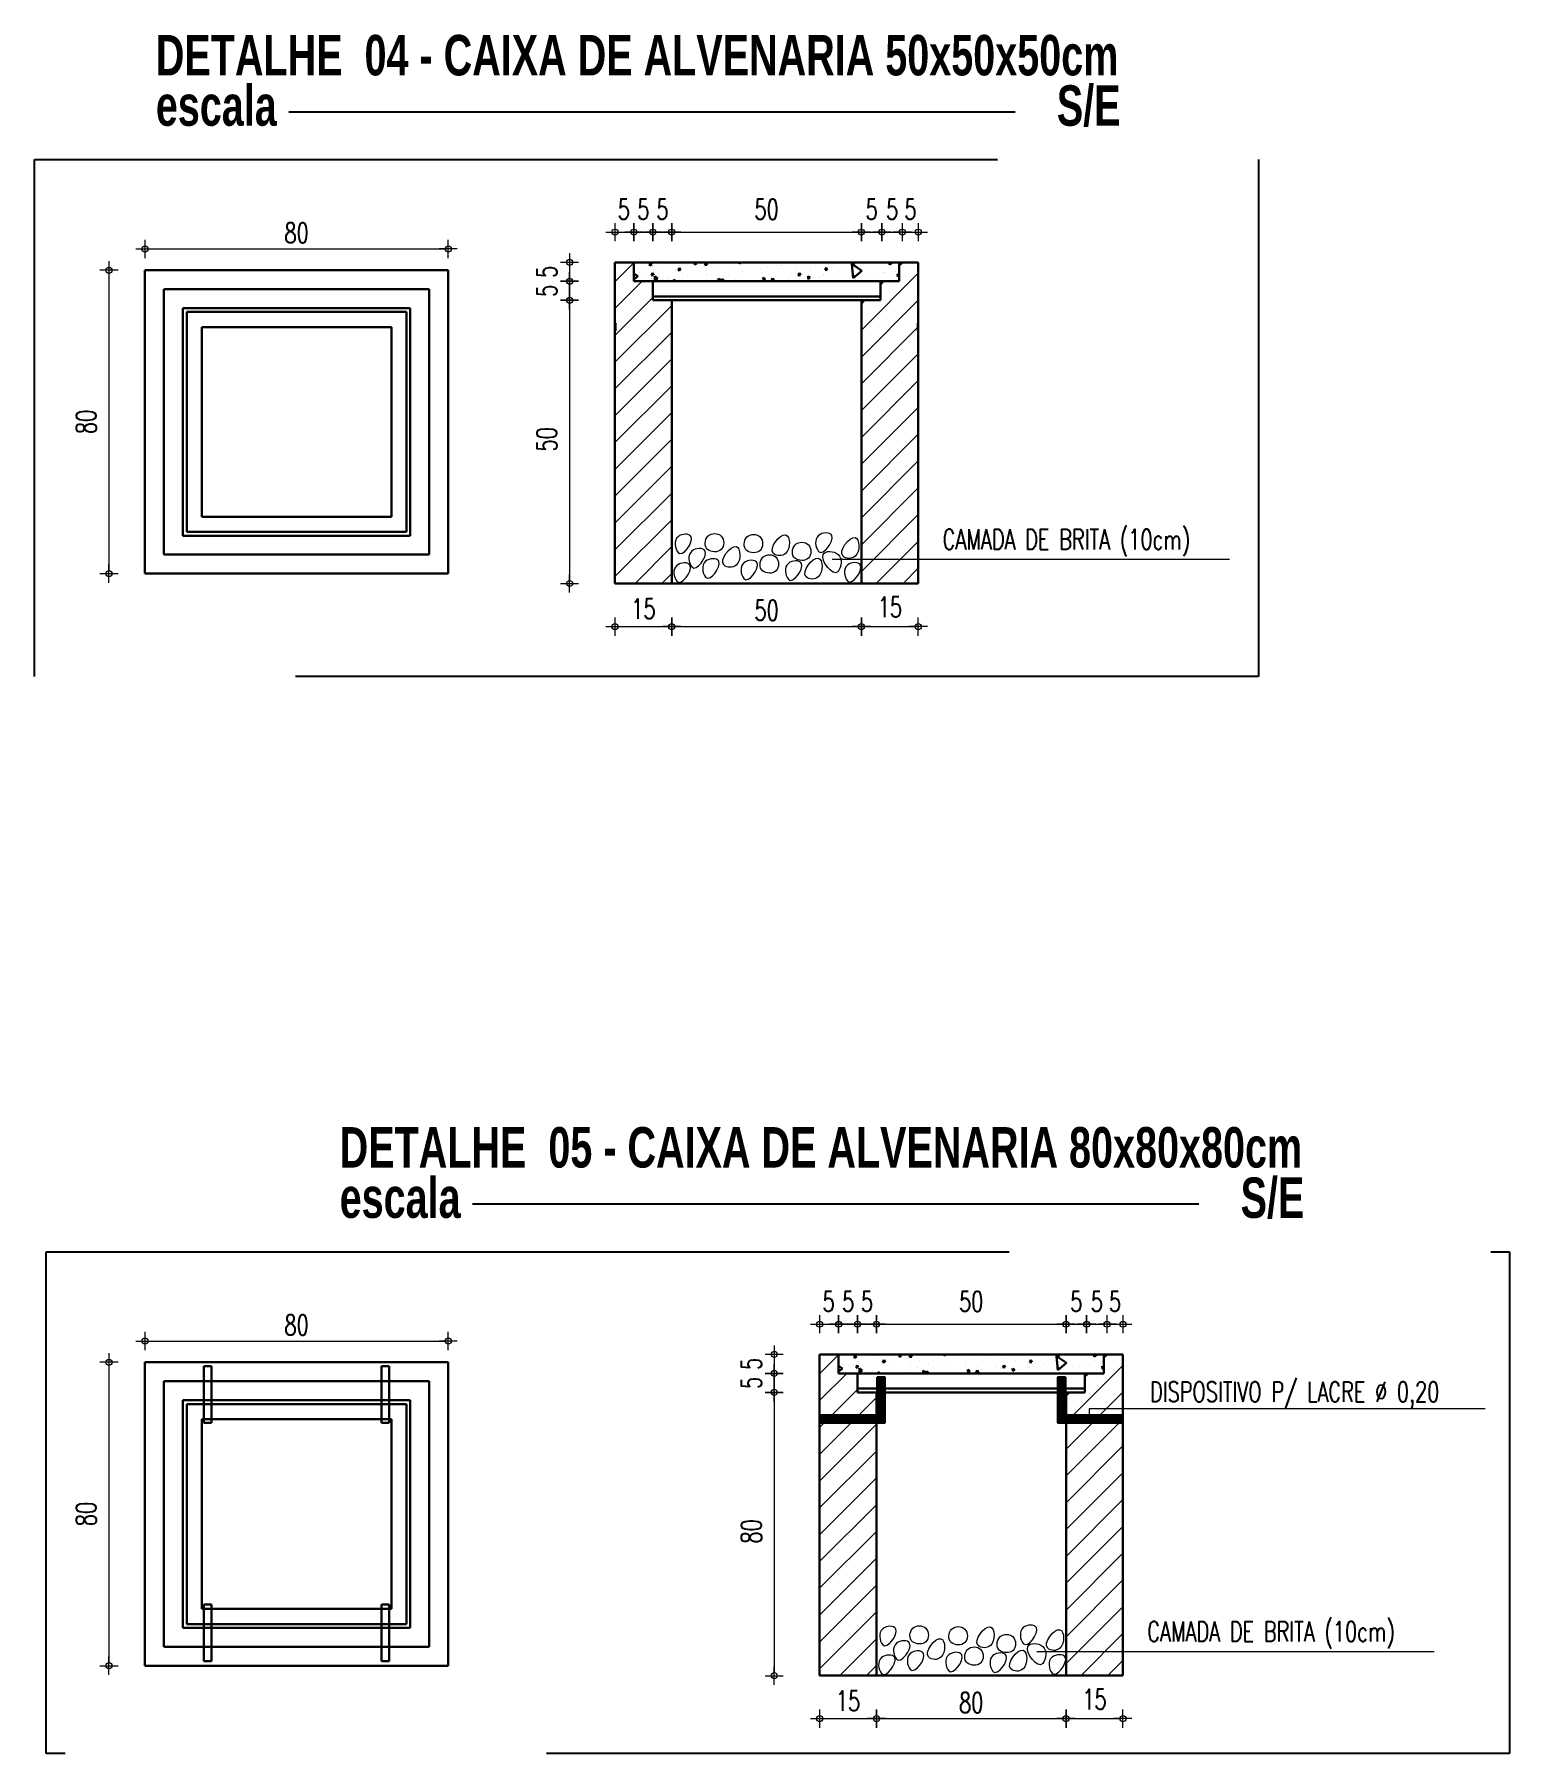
# Model space of a CAD drawing. Header units: millimetres. Extents: x 867 to 1330, y 209 to 507.
# Drawn here: x 866.99 to 881.59, y 316.3 to 333.3 of the extents above; entities that cross this region are included whole.
import ezdxf
from ezdxf.enums import TextEntityAlignment as Align

# ---------------------------------------------------------------- set-up
doc = ezdxf.new("R2010")
doc.units = ezdxf.units.MM
doc.header["$LTSCALE"] = 5
doc.linetypes.add('HIDDEN', pattern=[9.525, 6.35, -3.175])
for name, color, linetype, lineweight in [('I-CAIXAS', 3, 'Continuous', 30), ('I-LIN_CHAMADA', 9, 'Continuous', 9), ('I-TEXTOS', 2, 'Continuous', 25)]:
    doc.layers.add(name, color=color, linetype=linetype, lineweight=lineweight)
doc.styles.add('ROMANS', font='ROMANS.SHX', dxfattribs={"height": 0.25})
doc.styles.add('SANSSERIFBOLD', font='sasb____.pfb')

# ---------------------------------------------------------------- blocks, each defined once
blk = doc.blocks.new('DOT')
for p, q in [((1.5, 0), (-1.5, 0)), ((0, -1.5), (0, 1.5))]:
    blk.add_line(p, q)
blk.add_circle((0, 0), 0.5)
blk = doc.blocks.new('*X71')
at = {"color": 0}
for p, q in [((52.1331, 182.3296), (52.1298, 182.367)), ((52.1562, 182.3489), (52.13, 182.367)), ((51.5654, 182.3344), (51.5552, 182.3414)), ((51.5552, 182.3259), (51.5653, 182.3344)), ((51.8374, 182.3285), (51.8374, 182.3285)), ((51.9825, 182.3531), (51.9825, 182.3531)), ((52.0102, 182.3331), (52.0102, 182.3331)), ((52.1331, 182.3296), (52.1561, 182.3489)), ((52.2506, 182.3533), (52.2506, 182.3533))]:
    blk.add_line(p, q, dxfattribs=at)
blk = doc.blocks.new('*X72')
at = {"color": 0}
for p, q in [((51.5975, 182.3614), (51.5968, 182.3689)), ((51.6022, 182.3652), (51.597, 182.3688)), ((51.5975, 182.3614), (51.6021, 182.3653)), ((51.616, 182.3659), (51.616, 182.3659)), ((51.6485, 182.3673), (51.6485, 182.3673)), ((51.6612, 182.3671), (51.6612, 182.3671)), ((51.6719, 182.3499), (51.6749, 182.3567)), ((51.6779, 182.351), (51.675, 182.3567)), ((51.6827, 182.3631), (51.6827, 182.3631)), ((51.7002, 182.3695), (51.7002, 182.3695)), ((51.7156, 182.3643), (51.715, 182.371)), ((51.7156, 182.3643), (51.7202, 182.3682)), ((51.7204, 182.3681), (51.7161, 182.371)), ((51.738, 182.3604), (51.738, 182.3604)), ((51.7425, 182.3636), (51.7456, 182.3705)), ((51.7425, 182.3636), (51.7484, 182.3648)), ((51.7486, 182.3647), (51.7457, 182.3704)), ((51.7608, 182.3596), (51.7608, 182.3596)), ((51.8338, 182.3672), (51.8335, 182.371)), ((51.8338, 182.3672), (51.8383, 182.371)), ((51.8385, 182.371), (51.8385, 182.371)), ((51.8568, 182.3675), (51.8568, 182.3675)), ((51.8686, 182.3687), (51.8686, 182.3687)), ((51.9067, 182.3579), (51.9067, 182.3579)), ((51.9311, 182.3633), (51.9311, 182.3633)), ((51.9374, 182.3554), (51.9374, 182.3554)), ((51.9453, 182.3619), (51.9453, 182.3619)), ((51.9519, 182.3701), (51.9519, 182.371)), ((51.9519, 182.3701), (51.953, 182.371)), ((51.9853, 182.3592), (51.9853, 182.3592)), ((52.0334, 182.3633), (52.0334, 182.3633)), ((52.0593, 182.3501), (52.0624, 182.357)), ((52.0653, 182.3512), (52.0625, 182.3569)), ((52.069, 182.3665), (52.069, 182.3665)), ((52.0759, 182.3703), (52.0759, 182.3703)), ((52.0813, 182.3671), (52.0813, 182.3671)), ((52.13, 182.3638), (52.133, 182.3707)), ((52.13, 182.3638), (52.1359, 182.365)), ((52.136, 182.3649), (52.1332, 182.3707)), ((52.1527, 182.3635), (52.1527, 182.3635)), ((52.2289, 182.3648), (52.2288, 182.371)), ((52.2289, 182.3648), (52.2362, 182.3701)), ((52.2294, 182.356), (52.2294, 182.356)), ((52.2363, 182.37), (52.2351, 182.371)), ((51.5689, 182.3438), (51.5689, 182.3438)), ((51.5822, 182.3408), (51.5822, 182.3408)), ((51.6012, 182.3362), (51.6042, 182.343)), ((51.6012, 182.3362), (51.6071, 182.3373)), ((51.6014, 182.3277), (51.6014, 182.3277)), ((51.6072, 182.3373), (51.6044, 182.343)), ((51.6066, 182.3462), (51.6066, 182.3462)), ((51.6073, 182.3513), (51.6073, 182.3513)), ((51.6104, 182.3233), (51.6101, 182.3346)), ((51.6178, 182.3286), (51.6103, 182.3346)), ((51.6104, 182.3233), (51.6176, 182.3287)), ((51.63, 182.3269), (51.63, 182.3269)), ((51.6434, 182.327), (51.6434, 182.327)), ((51.6495, 182.3317), (51.6495, 182.3317)), ((51.6602, 182.321), (51.6598, 182.3255)), ((51.6652, 182.3218), (51.66, 182.3255)), ((51.6641, 182.321), (51.6651, 182.3219)), ((51.6649, 182.3517), (51.6649, 182.3517)), ((51.6661, 182.3212), (51.6661, 182.3212)), ((51.6719, 182.3499), (51.6777, 182.351)), ((51.6839, 182.3427), (51.6839, 182.3427)), ((51.6974, 182.3356), (51.6974, 182.3356)), ((51.7395, 182.3244), (51.7395, 182.3244)), ((51.7444, 182.3494), (51.7444, 182.3494)), ((51.7455, 182.3396), (51.7455, 182.3396)), ((51.7607, 182.336), (51.7607, 182.336)), ((51.7688, 182.3548), (51.7688, 182.3548)), ((51.772, 182.3259), (51.772, 182.3259)), ((51.7786, 182.321), (51.778, 182.3284)), ((51.7834, 182.3247), (51.7781, 182.3284)), ((51.7788, 182.321), (51.7832, 182.3248)), ((51.7874, 182.321), (51.7873, 182.3271)), ((51.7949, 182.3212), (51.7874, 182.3271)), ((51.7934, 182.3434), (51.7934, 182.3434)), ((51.7945, 182.321), (51.7948, 182.3212)), ((51.8057, 182.3355), (51.8057, 182.3355)), ((51.8147, 182.3529), (51.8147, 182.3529)), ((51.8237, 182.3281), (51.8237, 182.3281)), ((51.8374, 182.3285), (51.8374, 182.3285)), ((51.8415, 182.3475), (51.8415, 182.3475)), ((51.8674, 182.3218), (51.8674, 182.3218)), ((51.8894, 182.3513), (51.8894, 182.3513)), ((51.8912, 182.3443), (51.8912, 182.3443)), ((51.8918, 182.3272), (51.8918, 182.3272)), ((51.8968, 182.3238), (51.8961, 182.3313)), ((51.9015, 182.3277), (51.8963, 182.3313)), ((51.8968, 182.3238), (51.9014, 182.3277)), ((51.8972, 182.3313), (51.8972, 182.3313)), ((51.918, 182.3226), (51.921, 182.3295)), ((51.918, 182.3226), (51.9238, 182.3238)), ((51.924, 182.3237), (51.9211, 182.3294)), ((51.9296, 182.3327), (51.9296, 182.3327)), ((51.9621, 182.3289), (51.9621, 182.3289)), ((51.9679, 182.3441), (51.9679, 182.3441)), ((51.968, 182.3375), (51.968, 182.3375)), ((51.9814, 182.335), (51.9814, 182.335)), ((51.9886, 182.3364), (51.9917, 182.3432)), ((51.9886, 182.3364), (51.9945, 182.3375)), ((51.9947, 182.3375), (51.9918, 182.3432)), ((52.0149, 182.3267), (52.0143, 182.3342)), ((52.0197, 182.3306), (52.0144, 182.3342)), ((52.0149, 182.3267), (52.0195, 182.3306)), ((52.022, 182.3544), (52.022, 182.3544)), ((52.0296, 182.3303), (52.0296, 182.3303)), ((52.0447, 182.33), (52.0447, 182.33)), ((52.054, 182.3357), (52.054, 182.3357)), ((52.0548, 182.3382), (52.0548, 182.3382)), ((52.0581, 182.3368), (52.0581, 182.3368)), ((52.0593, 182.3501), (52.0652, 182.3512)), ((52.0873, 182.3396), (52.0873, 182.3396)), ((52.0986, 182.3459), (52.0986, 182.3459)), ((52.1213, 182.3215), (52.1213, 182.3215)), ((52.1302, 182.3526), (52.1302, 182.3526)), ((52.1331, 182.3296), (52.1324, 182.3371)), ((52.1378, 182.3335), (52.1326, 182.3371)), ((52.1331, 182.3296), (52.1377, 182.3335)), ((52.1387, 182.3247), (52.1387, 182.3247)), ((52.139, 182.3419), (52.139, 182.3419)), ((52.154, 182.3447), (52.154, 182.3447)), ((52.1754, 182.3391), (52.1754, 182.3391)), ((52.1866, 182.3285), (52.1866, 182.3285)), ((52.1919, 182.3388), (52.1919, 182.3388)), ((52.2125, 182.3451), (52.2125, 182.3451)), ((52.2163, 182.3443), (52.2163, 182.3443)), ((52.2347, 182.3326), (52.2347, 182.3326)), ((52.2449, 182.3465), (52.2449, 182.3465)), ((52.25, 182.3526), (52.25, 182.3526)), ((52.2513, 182.3326), (52.2506, 182.34)), ((52.2552, 182.3369), (52.2507, 182.34)), ((52.2513, 182.3326), (52.2552, 182.3358)), ((52.252, 182.3316), (52.252, 182.3316)), ((52.2531, 182.325), (52.2531, 182.325))]:
    blk.add_line(p, q, dxfattribs=at)
blk = doc.blocks.new('*X73')
at = {"color": 0}
for p, q in [((51.6573, 182.3094), (51.6589, 182.311)), ((51.6573, 182.3023), (51.666, 182.311)), ((51.6573, 182.2952), (51.6731, 182.311)), ((51.6573, 182.2882), (51.6773, 182.3082)), ((51.6573, 182.2811), (51.6773, 182.3011)), ((51.6573, 182.274), (51.6773, 182.294)), ((51.6573, 182.267), (51.6773, 182.287)), ((51.6573, 182.2599), (51.6773, 182.2799)), ((51.6573, 182.2528), (51.6773, 182.2728)), ((51.6573, 182.2457), (51.6773, 182.2657)), ((51.6379, 182.191), (51.6773, 182.2304)), ((51.645, 182.191), (51.6773, 182.2233)), ((51.6573, 182.2387), (51.6773, 182.2587)), ((51.6573, 182.2316), (51.6773, 182.2516)), ((51.6573, 182.2245), (51.6773, 182.2445)), ((51.6573, 182.2175), (51.6773, 182.2375)), ((51.5064, 182.1939), (51.5236, 182.211)), ((51.5064, 182.201), (51.5165, 182.211)), ((51.5064, 182.2081), (51.5094, 182.211)), ((51.5106, 182.191), (51.5306, 182.211)), ((51.5177, 182.191), (51.5377, 182.211)), ((51.5248, 182.191), (51.5448, 182.211)), ((51.5319, 182.191), (51.5519, 182.211)), ((51.5389, 182.191), (51.5589, 182.211)), ((51.546, 182.191), (51.566, 182.211)), ((51.5531, 182.191), (51.5731, 182.211)), ((51.5601, 182.191), (51.5801, 182.211)), ((51.5672, 182.191), (51.5872, 182.211)), ((51.5743, 182.191), (51.5943, 182.211)), ((51.5813, 182.191), (51.6013, 182.211)), ((51.5884, 182.191), (51.6084, 182.211)), ((51.5955, 182.191), (51.6155, 182.211)), ((51.6026, 182.191), (51.6226, 182.211)), ((51.6096, 182.191), (51.6296, 182.211)), ((51.6167, 182.191), (51.6367, 182.211)), ((51.6238, 182.191), (51.6438, 182.211)), ((51.6308, 182.191), (51.6508, 182.211)), ((51.6521, 182.191), (51.6773, 182.2162)), ((51.6591, 182.191), (51.6773, 182.2092)), ((51.6662, 182.191), (51.6773, 182.2021)), ((51.6733, 182.191), (51.6773, 182.195))]:
    blk.add_line(p, q, dxfattribs=at)

msp = doc.modelspace()

# ---------------------------------------------------------------- linework, layer by layer
at = {"linetype": 'HIDDEN', "ltscale": 0.3, "elevation": 399.928}
for points in [[(866.994, 332.066), (879.102, 332.066), (879.102, 326.955), (866.994, 326.955)], [(867.111, 321.266), (881.585, 321.266), (881.585, 316.302), (867.111, 316.302)]]:
    msp.add_lwpolyline(points, close=True, dxfattribs=at)
at = {"layer": 'I-CAIXAS'}
for p, q in [((872.736, 331.05, 399.928), (875.736, 331.05, 399.928)), ((872.736, 331.05, 399.928), (872.736, 327.875, 399.928)), ((872.923, 331.05, 399.928), (872.923, 330.863, 399.928)), ((875.548, 331.019, 399.928), (875.579, 331.05, 399.928)), ((875.548, 331.05, 399.928), (875.548, 330.863, 399.928)), ((875.736, 331.05, 399.928), (875.736, 327.875, 399.928)), ((868.087, 330.972, 399.928), (871.087, 330.972, 399.928)), ((868.087, 327.972, 399.928), (868.087, 330.972, 399.928)), ((871.087, 330.972, 399.928), (871.087, 327.972, 399.928)), ((868.275, 330.785, 399.928), (870.9, 330.785, 399.928)), ((868.275, 328.16, 399.928), (868.275, 330.785, 399.928)), ((870.9, 330.785, 399.928), (870.9, 328.16, 399.928)), ((872.923, 330.863, 399.928), (875.548, 330.863, 399.928)), ((873.111, 330.863, 399.928), (873.111, 330.675, 399.928)), ((873.111, 330.713, 399.928), (875.361, 330.713, 399.928)), ((875.361, 330.863, 399.928), (875.361, 330.675, 399.928)), ((875.361, 330.832, 399.928), (875.392, 330.863, 399.928)), ((868.462, 330.597, 399.928), (870.712, 330.597, 399.928)), ((868.462, 328.347, 399.928), (868.462, 330.597, 399.928)), ((868.5, 330.56, 399.928), (870.675, 330.56, 399.928)), ((868.5, 328.385, 399.928), (868.5, 330.56, 399.928)), ((870.675, 330.56, 399.928), (870.675, 328.385, 399.928)), ((870.712, 330.597, 399.928), (870.712, 328.347, 399.928)), ((873.111, 330.675, 399.928), (875.361, 330.675, 399.928)), ((873.298, 330.675, 399.928), (873.298, 327.875, 399.928)), ((875.173, 330.644, 399.928), (875.204, 330.675, 399.928)), ((875.173, 330.675, 399.928), (875.173, 327.875, 399.928)), ((868.65, 330.41, 399.928), (870.525, 330.41, 399.928)), ((868.65, 328.535, 399.928), (868.65, 330.41, 399.928)), ((870.525, 330.41, 399.928), (870.525, 328.535, 399.928)), ((872.741, 330.449, 399.928), (872.741, 330.374, 399.928)), ((875.732, 330.449, 399.928), (875.732, 330.374, 399.928)), ((870.525, 328.535, 399.928), (868.65, 328.535, 399.928)), ((870.712, 328.347, 399.928), (868.462, 328.347, 399.928)), ((870.675, 328.385, 399.928), (868.5, 328.385, 399.928)), ((870.9, 328.16, 399.928), (868.275, 328.16, 399.928)), ((871.087, 327.972, 399.928), (868.087, 327.972, 399.928)), ((872.736, 327.875, 399.928), (875.736, 327.875, 399.928)), ((868.087, 320.172, 399.928), (871.087, 320.172, 399.928)), ((868.087, 317.172, 399.928), (868.087, 320.172, 399.928)), ((871.087, 320.172, 399.928), (871.087, 317.172, 399.928)), ((874.76, 320.25, 399.928), (877.76, 320.25, 399.928)), ((874.76, 320.25, 399.928), (874.76, 317.075, 399.928)), ((874.948, 320.25, 399.928), (874.948, 320.062, 399.928)), ((877.573, 320.219, 399.928), (877.604, 320.25, 399.928)), ((877.573, 320.25, 399.928), (877.573, 320.062, 399.928)), ((877.76, 320.25, 399.928), (877.76, 317.075, 399.928)), ((868.275, 319.984, 399.928), (870.9, 319.984, 399.928)), ((868.275, 317.359, 399.928), (868.275, 319.984, 399.928)), ((868.67, 319.572, 399.928), (868.67, 320.134, 399.928)), ((868.67, 320.134, 399.928), (868.745, 320.134, 399.928)), ((868.745, 319.572, 399.928), (868.745, 320.134, 399.928)), ((870.428, 319.572, 399.928), (870.428, 320.134, 399.928)), ((870.428, 320.134, 399.928), (870.503, 320.134, 399.928)), ((870.503, 319.572, 399.928), (870.503, 320.134, 399.928)), ((870.9, 319.984, 399.928), (870.9, 317.359, 399.928)), ((874.948, 320.062, 399.928), (877.573, 320.062, 399.928)), ((875.135, 320.062, 399.928), (875.135, 319.875, 399.928)), ((877.385, 320.062, 399.928), (877.385, 319.875, 399.928)), ((877.385, 320.031, 399.928), (877.416, 320.062, 399.928)), ((875.135, 319.912, 399.928), (877.385, 319.912, 399.928)), ((875.135, 319.875, 399.928), (877.385, 319.875, 399.928)), ((875.323, 319.875, 399.928), (875.323, 317.075, 399.928)), ((877.198, 319.844, 399.928), (877.229, 319.875, 399.928)), ((877.198, 319.875, 399.928), (877.198, 317.075, 399.928)), ((868.462, 319.797, 399.928), (870.712, 319.797, 399.928)), ((868.462, 317.547, 399.928), (868.462, 319.797, 399.928)), ((868.5, 319.759, 399.928), (870.675, 319.759, 399.928)), ((868.5, 317.584, 399.928), (868.5, 319.759, 399.928)), ((870.675, 319.759, 399.928), (870.675, 317.584, 399.928)), ((870.712, 319.797, 399.928), (870.712, 317.547, 399.928)), ((874.765, 319.649, 399.928), (874.765, 319.574, 399.928)), ((877.757, 319.649, 399.928), (877.757, 319.574, 399.928)), ((868.65, 319.609, 399.928), (870.525, 319.609, 399.928)), ((868.65, 317.734, 399.928), (868.65, 319.609, 399.928)), ((868.67, 319.572, 399.928), (868.745, 319.572, 399.928)), ((870.428, 319.572, 399.928), (870.503, 319.572, 399.928)), ((870.525, 319.609, 399.928), (870.525, 317.734, 399.928)), ((868.67, 317.215, 399.928), (868.67, 317.777, 399.928)), ((868.67, 317.777, 399.928), (868.745, 317.777, 399.928)), ((868.745, 317.215, 399.928), (868.745, 317.777, 399.928)), ((870.428, 317.215, 399.928), (870.428, 317.777, 399.928)), ((870.428, 317.777, 399.928), (870.503, 317.777, 399.928)), ((870.503, 317.215, 399.928), (870.503, 317.777, 399.928)), ((870.525, 317.734, 399.928), (868.65, 317.734, 399.928)), ((870.712, 317.547, 399.928), (868.462, 317.547, 399.928)), ((870.675, 317.584, 399.928), (868.5, 317.584, 399.928)), ((870.9, 317.359, 399.928), (868.275, 317.359, 399.928)), ((871.087, 317.172, 399.928), (868.087, 317.172, 399.928)), ((868.67, 317.215, 399.928), (868.745, 317.215, 399.928)), ((870.428, 317.215, 399.928), (870.503, 317.215, 399.928)), ((874.76, 317.075, 399.928), (877.76, 317.075, 399.928))]:
    msp.add_line(p, q, dxfattribs=at)
at = {"layer": 'I-CAIXAS', "color": 9, "lineweight": 0}
for p, q in [((872.736, 330.858, 399.928), (872.923, 331.046, 399.928)), ((875.173, 330.379, 399.928), (875.736, 330.942, 399.928)), ((872.736, 330.593, 399.928), (873.005, 330.863, 399.928)), ((872.736, 330.328, 399.928), (873.111, 330.703, 399.928)), ((872.736, 330.063, 399.928), (873.298, 330.625, 399.928)), ((875.173, 330.114, 399.928), (875.736, 330.676, 399.928)), ((872.736, 329.798, 399.928), (873.298, 330.36, 399.928)), ((875.173, 329.849, 399.928), (875.736, 330.411, 399.928)), ((872.736, 329.533, 399.928), (873.298, 330.095, 399.928)), ((875.173, 329.584, 399.928), (875.736, 330.146, 399.928)), ((875.173, 329.318, 399.928), (875.736, 329.881, 399.928)), ((872.736, 329.267, 399.928), (873.298, 329.83, 399.928)), ((872.736, 329.002, 399.928), (873.298, 329.565, 399.928)), ((875.173, 329.053, 399.928), (875.736, 329.616, 399.928)), ((875.173, 328.788, 399.928), (875.736, 329.351, 399.928)), ((872.736, 328.737, 399.928), (873.298, 329.3, 399.928)), ((872.736, 328.472, 399.928), (873.298, 329.034, 399.928)), ((875.173, 328.523, 399.928), (875.736, 329.086, 399.928)), ((872.736, 328.207, 399.928), (873.298, 328.769, 399.928)), ((875.173, 328.258, 399.928), (875.736, 328.82, 399.928)), ((872.736, 327.942, 399.928), (873.298, 328.504, 399.928)), ((875.173, 327.993, 399.928), (875.736, 328.555, 399.928)), ((872.935, 327.875, 399.928), (873.298, 328.239, 399.928)), ((875.321, 327.875, 399.928), (875.736, 328.29, 399.928)), ((873.2, 327.875, 399.928), (873.298, 327.974, 399.928)), ((875.586, 327.875, 399.928), (875.736, 328.025, 399.928)), ((874.76, 320.058, 399.928), (874.948, 320.245, 399.928)), ((874.76, 319.793, 399.928), (875.03, 320.062, 399.928)), ((877.198, 319.579, 399.928), (877.76, 320.141, 399.928)), ((874.76, 319.528, 399.928), (875.135, 319.903, 399.928)), ((874.76, 319.262, 399.928), (875.323, 319.825, 399.928)), ((877.198, 319.313, 399.928), (877.76, 319.876, 399.928)), ((874.76, 318.997, 399.928), (875.323, 319.56, 399.928)), ((877.198, 319.048, 399.928), (877.76, 319.611, 399.928)), ((877.198, 318.783, 399.928), (877.76, 319.346, 399.928)), ((874.76, 318.732, 399.928), (875.323, 319.295, 399.928)), ((874.76, 318.467, 399.928), (875.323, 319.029, 399.928)), ((877.198, 318.518, 399.928), (877.76, 319.08, 399.928)), ((877.198, 318.253, 399.928), (877.76, 318.815, 399.928)), ((874.76, 318.202, 399.928), (875.323, 318.764, 399.928)), ((874.76, 317.937, 399.928), (875.323, 318.499, 399.928)), ((877.198, 317.988, 399.928), (877.76, 318.55, 399.928)), ((877.198, 317.722, 399.928), (877.76, 318.285, 399.928)), ((874.76, 317.671, 399.928), (875.323, 318.234, 399.928)), ((874.76, 317.406, 399.928), (875.323, 317.969, 399.928)), ((877.198, 317.457, 399.928), (877.76, 318.02, 399.928)), ((874.76, 317.141, 399.928), (875.323, 317.704, 399.928)), ((877.198, 317.192, 399.928), (877.76, 317.755, 399.928)), ((874.959, 317.075, 399.928), (875.323, 317.438, 399.928)), ((877.346, 317.075, 399.928), (877.76, 317.489, 399.928)), ((875.224, 317.075, 399.928), (875.323, 317.173, 399.928)), ((877.611, 317.075, 399.928), (877.76, 317.224, 399.928))]:
    msp.add_line(p, q, dxfattribs=at)
at = {"layer": 'I-CAIXAS', "elevation": 399.928}
for points in [[(874.76, 319.65), (875.331, 319.65), (875.331, 320.025), (875.406, 320.025), (875.406, 319.575), (874.76, 319.575)], [(877.761, 319.65), (877.191, 319.65), (877.191, 320.025), (877.116, 320.025), (877.116, 319.575), (877.761, 319.575)]]:
    msp.add_lwpolyline(points, dxfattribs=at)
at = {"layer": 'I-CAIXAS', "color": 9, "lineweight": 0}
for points, start_tangent, end_tangent in [([(873.36, 328.18, 399.928), (873.36, 328.337, 399.928), (873.49, 328.337, 399.928), (873.36, 328.18, 399.928)], (-0.62762, 0.77852), (-0.62762, 0.77852)), ([(873.653, 328.21, 399.928), (873.787, 328.21, 399.928), (873.787, 328.343, 399.928), (873.656, 328.343, 399.928), (873.653, 328.21, 399.928)], (0.788694, -0.614785), (0.788694, -0.614785)), ([(874.039, 328.201, 399.928), (874.172, 328.201, 399.928), (874.172, 328.334, 399.928), (874.042, 328.334, 399.928), (874.039, 328.201, 399.928)], (0.788694, -0.614785), (0.788694, -0.614785)), ([(874.305, 328.171, 399.928), (874.424, 328.171, 399.928), (874.424, 328.355, 399.928), (874.305, 328.171, 399.928)], (0.725188, -0.688551), (0.725188, -0.688551)), ([(874.75, 328.192, 399.928), (874.75, 328.349, 399.928), (874.881, 328.349, 399.928), (874.75, 328.192, 399.928)], (-0.62762, 0.77852), (-0.62762, 0.77852)), ([(874.992, 328.144, 399.928), (875.112, 328.144, 399.928), (875.112, 328.329, 399.928), (874.992, 328.144, 399.928)], (0.725188, -0.688551), (0.725188, -0.688551)), ([(873.496, 328.038, 399.928), (873.496, 328.195, 399.928), (873.627, 328.195, 399.928), (873.496, 328.038, 399.928)], (-0.62762, 0.77852), (-0.62762, 0.77852)), ([(873.815, 328.056, 399.928), (873.935, 328.056, 399.928), (873.935, 328.24, 399.928), (873.815, 328.056, 399.928)], (0.725188, -0.688551), (0.725188, -0.688551)), ([(874.196, 327.999, 399.928), (874.329, 327.999, 399.928), (874.329, 328.133, 399.928), (874.199, 328.133, 399.928), (874.196, 327.999, 399.928)], (0.788694, -0.614785), (0.788694, -0.614785)), ([(874.516, 328.124, 399.928), (874.649, 328.124, 399.928), (874.649, 328.257, 399.928), (874.519, 328.257, 399.928), (874.516, 328.124, 399.928)], (0.788694, -0.614785), (0.788694, -0.614785)), ([(874.943, 327.993, 399.928), (874.943, 328.162, 399.928), (874.795, 328.162, 399.928), (874.943, 327.993, 399.928)], (0.634193, 0.773175), (0.634193, 0.773175)), ([(873.348, 327.896, 399.928), (873.348, 328.053, 399.928), (873.479, 328.053, 399.928), (873.348, 327.896, 399.928)], (-0.62762, 0.77852), (-0.62762, 0.77852)), ([(873.633, 327.937, 399.928), (873.633, 328.094, 399.928), (873.763, 328.094, 399.928), (873.633, 327.937, 399.928)], (-0.62762, 0.77852), (-0.62762, 0.77852)), ([(874.012, 327.922, 399.928), (874.012, 328.079, 399.928), (874.142, 328.079, 399.928), (874.012, 327.922, 399.928)], (-0.62762, 0.77852), (-0.62762, 0.77852)), ([(874.451, 327.916, 399.928), (874.451, 328.073, 399.928), (874.581, 328.073, 399.928), (874.451, 327.916, 399.928)], (-0.62762, 0.77852), (-0.62762, 0.77852)), ([(874.628, 327.94, 399.928), (874.747, 327.94, 399.928), (874.747, 328.124, 399.928), (874.628, 327.94, 399.928)], (0.725188, -0.688551), (0.725188, -0.688551)), ([(875.035, 327.899, 399.928), (875.035, 328.056, 399.928), (875.165, 328.056, 399.928), (875.035, 327.899, 399.928)], (-0.62762, 0.77852), (-0.62762, 0.77852)), ([(875.384, 317.379, 399.928), (875.384, 317.536, 399.928), (875.515, 317.536, 399.928), (875.384, 317.379, 399.928)], (-0.62762, 0.77852), (-0.62762, 0.77852)), ([(875.678, 317.409, 399.928), (875.811, 317.409, 399.928), (875.811, 317.542, 399.928), (875.681, 317.542, 399.928), (875.678, 317.409, 399.928)], (0.788694, -0.614785), (0.788694, -0.614785)), ([(875.84, 317.255, 399.928), (875.96, 317.255, 399.928), (875.96, 317.439, 399.928), (875.84, 317.255, 399.928)], (0.725188, -0.688551), (0.725188, -0.688551)), ([(876.063, 317.4, 399.928), (876.197, 317.4, 399.928), (876.197, 317.533, 399.928), (876.066, 317.533, 399.928), (876.063, 317.4, 399.928)], (0.788694, -0.614785), (0.788694, -0.614785)), ([(876.329, 317.371, 399.928), (876.449, 317.371, 399.928), (876.449, 317.555, 399.928), (876.329, 317.371, 399.928)], (0.725188, -0.688551), (0.725188, -0.688551)), ([(876.54, 317.323, 399.928), (876.674, 317.323, 399.928), (876.674, 317.456, 399.928), (876.543, 317.456, 399.928), (876.54, 317.323, 399.928)], (0.788694, -0.614785), (0.788694, -0.614785)), ([(876.775, 317.391, 399.928), (876.775, 317.548, 399.928), (876.905, 317.548, 399.928), (876.775, 317.391, 399.928)], (-0.62762, 0.77852), (-0.62762, 0.77852)), ([(877.017, 317.344, 399.928), (877.137, 317.344, 399.928), (877.137, 317.528, 399.928), (877.017, 317.344, 399.928)], (0.725188, -0.688551), (0.725188, -0.688551)), ([(875.373, 317.095, 399.928), (875.373, 317.252, 399.928), (875.503, 317.252, 399.928), (875.373, 317.095, 399.928)], (-0.62762, 0.77852), (-0.62762, 0.77852)), ([(875.521, 317.237, 399.928), (875.521, 317.394, 399.928), (875.651, 317.394, 399.928), (875.521, 317.237, 399.928)], (-0.62762, 0.77852), (-0.62762, 0.77852)), ([(875.657, 317.136, 399.928), (875.657, 317.293, 399.928), (875.788, 317.293, 399.928), (875.657, 317.136, 399.928)], (-0.62762, 0.77852), (-0.62762, 0.77852)), ([(876.037, 317.122, 399.928), (876.037, 317.279, 399.928), (876.167, 317.279, 399.928), (876.037, 317.122, 399.928)], (-0.62762, 0.77852), (-0.62762, 0.77852)), ([(876.22, 317.199, 399.928), (876.354, 317.199, 399.928), (876.354, 317.332, 399.928), (876.223, 317.332, 399.928), (876.22, 317.199, 399.928)], (0.788694, -0.614785), (0.788694, -0.614785)), ([(876.475, 317.116, 399.928), (876.475, 317.273, 399.928), (876.606, 317.273, 399.928), (876.475, 317.116, 399.928)], (-0.62762, 0.77852), (-0.62762, 0.77852)), ([(876.652, 317.14, 399.928), (876.772, 317.14, 399.928), (876.772, 317.324, 399.928), (876.652, 317.14, 399.928)], (0.725188, -0.688551), (0.725188, -0.688551)), ([(876.967, 317.193, 399.928), (876.967, 317.362, 399.928), (876.819, 317.362, 399.928), (876.967, 317.193, 399.928)], (0.634193, 0.773175), (0.634193, 0.773175)), ([(877.059, 317.098, 399.928), (877.059, 317.255, 399.928), (877.19, 317.255, 399.928), (877.059, 317.098, 399.928)], (-0.62762, 0.77852), (-0.62762, 0.77852))]:
    msp.add_spline(points, degree=3, dxfattribs=dict(at, start_tangent=start_tangent, end_tangent=end_tangent))
at = {"layer": 'I-LIN_CHAMADA', "linetype": 'ByBlock'}
for p, q in [((872.756, 331.349, 399.928), (872.903, 331.349, 399.928)), ((872.943, 331.349, 399.928), (873.091, 331.349, 399.928)), ((873.131, 331.349, 399.928), (873.278, 331.349, 399.928)), ((873.318, 331.349, 399.928), (875.153, 331.349, 399.928)), ((875.193, 331.349, 399.928), (875.356, 331.349, 399.928)), ((875.396, 331.349, 399.928), (875.559, 331.349, 399.928)), ((875.559, 331.349, 399.928), (875.539, 331.349, 399.928)), ((875.579, 331.349, 399.928), (875.736, 331.349, 399.928)), ((875.756, 331.349, 399.928), (875.776, 331.349, 399.928)), ((868.107, 331.183, 399.928), (871.067, 331.183, 399.928)), ((867.731, 330.952, 399.928), (867.731, 327.992, 399.928)), ((872.287, 331.03, 399.928), (872.287, 330.883, 399.928)), ((872.287, 330.843, 399.928), (872.287, 330.695, 399.928)), ((872.287, 330.655, 399.928), (872.287, 327.894, 399.928)), ((872.756, 327.448, 399.928), (873.278, 327.448, 399.928)), ((873.318, 327.448, 399.928), (875.153, 327.448, 399.928)), ((875.193, 327.448, 399.928), (875.716, 327.448, 399.928)), ((874.78, 320.549, 399.928), (874.928, 320.549, 399.928)), ((874.968, 320.549, 399.928), (875.115, 320.549, 399.928)), ((875.155, 320.549, 399.928), (875.303, 320.549, 399.928)), ((875.343, 320.549, 399.928), (877.178, 320.549, 399.928)), ((877.218, 320.549, 399.928), (877.381, 320.549, 399.928)), ((877.421, 320.549, 399.928), (877.584, 320.549, 399.928)), ((877.584, 320.549, 399.928), (877.564, 320.549, 399.928)), ((877.604, 320.549, 399.928), (877.76, 320.549, 399.928)), ((877.78, 320.549, 399.928), (877.8, 320.549, 399.928)), ((868.107, 320.382, 399.928), (871.067, 320.382, 399.928)), ((874.311, 320.23, 399.928), (874.311, 320.082, 399.928)), ((867.731, 320.152, 399.928), (867.731, 317.192, 399.928)), ((874.311, 320.042, 399.928), (874.311, 319.895, 399.928)), ((874.311, 319.855, 399.928), (874.311, 317.093, 399.928)), ((874.78, 316.648, 399.928), (875.303, 316.648, 399.928)), ((875.343, 316.648, 399.928), (877.178, 316.648, 399.928)), ((877.218, 316.648, 399.928), (877.74, 316.648, 399.928))]:
    msp.add_line(p, q, dxfattribs=at)
at = {"layer": 'I-LIN_CHAMADA'}
for p, q in [((878.815, 328.11, 399.928), (874.885, 328.11, 399.928)), ((881.343, 319.711, 399.928), (877.426, 319.711, 399.928)), ((877.426, 319.711, 399.928), (877.426, 319.612, 399.928)), ((880.839, 317.31, 399.928), (876.91, 317.31, 399.928))]:
    msp.add_line(p, q, dxfattribs=at)
at = {"layer": 'I-TEXTOS', "color": 4}
for p, q in [((869.509, 332.539, 399.928), (876.694, 332.539, 399.928)), ((871.327, 321.739, 399.928), (878.512, 321.739, 399.928))]:
    msp.add_line(p, q, dxfattribs=at)

# ---------------------------------------------------------------- block references
at = {"layer": 'I-CAIXAS'}
for name, p, xscale, yscale, zscale in [('*X71', (679.592, -352.841, 399.928), 3.749999996250153, 3.749999996250153, 3.749999996250153), ('*X72', (679.592, -352.841, 399.928), 3.749999996250153, 3.749999996250153, 3.749999996250153), ('*X71', (681.616, -363.642, 399.928), 3.749999996250153, 3.749999996250153, 3.749999996250153), ('*X72', (681.616, -363.642, 399.928), 3.749999996250153, 3.749999996250153, 3.749999996250153), ('*X73', (681.616, -363.642, 399.928), 3.749999996250153, 3.749999996250153, 3.749999996250153), ('*X73', (1070.906, -363.642, 399.928), -3.749999996250153, 3.749999996249926, 3.749999996249983)]:
    msp.add_blockref(name, p, dxfattribs=dict(at, xscale=xscale, yscale=yscale, zscale=zscale))
at = {"layer": 'I-LIN_CHAMADA', "linetype": 'ByBlock', "xscale": 0.05999999993991878, "yscale": 0.05999999993991878, "zscale": 0.05999999993991878}
for p, rotation in [((872.736, 331.349, 399.928), 180), ((872.923, 331.349, 399.928), 180), ((873.111, 331.349, 399.928), 180), ((873.298, 331.349, 399.928), 180), ((875.173, 331.349, 399.928), 180), ((875.376, 331.349, 399.928), 180), ((875.736, 331.349, 399.928), 180), ((868.087, 331.183, 399.928), 180), ((867.731, 330.972, 399.928), 90), ((872.287, 331.05, 399.928), 90), ((872.287, 330.863, 399.928), 270), ((872.287, 330.863, 399.928), 90), ((872.287, 330.675, 399.928), 270), ((872.287, 330.675, 399.928), 90), ((867.731, 327.972, 399.928), 270), ((872.287, 327.874, 399.928), 270), ((872.736, 327.448, 399.928), 180), ((873.298, 327.448, 399.928), 180), ((875.173, 327.448, 399.928), 180), ((874.76, 320.549, 399.928), 180), ((874.948, 320.549, 399.928), 180), ((875.135, 320.549, 399.928), 180), ((875.323, 320.549, 399.928), 180), ((877.198, 320.549, 399.928), 180), ((877.401, 320.549, 399.928), 180), ((877.76, 320.549, 399.928), 180), ((868.087, 320.382, 399.928), 180), ((874.311, 320.25, 399.928), 90), ((867.731, 320.172, 399.928), 90), ((874.311, 320.062, 399.928), 270), ((874.311, 320.062, 399.928), 90), ((874.311, 319.875, 399.928), 270), ((874.311, 319.875, 399.928), 90), ((867.731, 317.172, 399.928), 270), ((874.311, 317.073, 399.928), 270), ((874.76, 316.648, 399.928), 180), ((875.323, 316.648, 399.928), 180), ((877.198, 316.648, 399.928), 180)]:
    msp.add_blockref('DOT', p, dxfattribs=dict(at, rotation=rotation))
for p in [(872.923, 331.349, 399.928), (873.111, 331.349, 399.928), (873.298, 331.349, 399.928), (875.173, 331.349, 399.928), (875.376, 331.349, 399.928), (875.579, 331.349, 399.928), (875.579, 331.349, 399.928), (871.087, 331.183, 399.928), (873.298, 327.448, 399.928), (875.173, 327.448, 399.928), (875.736, 327.448, 399.928), (874.948, 320.549, 399.928), (875.135, 320.549, 399.928), (875.323, 320.549, 399.928), (877.198, 320.549, 399.928), (877.401, 320.549, 399.928), (877.604, 320.549, 399.928), (877.604, 320.549, 399.928), (871.087, 320.382, 399.928), (875.323, 316.648, 399.928), (877.198, 316.648, 399.928), (877.76, 316.648, 399.928)]:
    msp.add_blockref('DOT', p, dxfattribs=at)

# ---------------------------------------------------------------- texts
at = {"layer": 'I-TEXTOS', "color": 4, "style": 'SANSSERIFBOLD', "width": 0.7}
for s, p in [('DETALHE  04 - CAIXA DE ALVENARIA 50x50x50cm', (868.195, 332.899, 399.928)), ('escala                                                                       S/E', (868.195, 332.401, 399.928)), ('DETALHE  05 - CAIXA DE ALVENARIA 80x80x80cm', (870.013, 322.098, 399.928)), ('escala                                                                       S/E', (870.013, 321.6, 399.928))]:
    msp.add_text(s, height=0.4, dxfattribs=at).set_placement(p)
at = {"layer": 'I-TEXTOS', "linetype": 'ByBlock', "style": 'ROMANS', "width": 0.7}
for s, p in [('5', (872.824, 331.574, 399.928)), ('5', (873.017, 331.574, 399.928)), ('5', (873.205, 331.574, 399.928)), ('50', (874.236, 331.574, 399.928)), ('5', (875.275, 331.574, 399.928)), ('5', (875.478, 331.574, 399.928)), ('5', (875.658, 331.574, 399.928)), ('80', (869.587, 331.342, 399.928)), ('50', (874.236, 327.608, 399.928)), ('15', (875.455, 327.641, 399.928)), ('5', (874.849, 320.774, 399.928)), ('5', (875.042, 320.774, 399.928)), ('5', (875.229, 320.774, 399.928)), ('50', (876.26, 320.774, 399.928)), ('5', (877.299, 320.774, 399.928)), ('5', (877.502, 320.774, 399.928)), ('5', (877.682, 320.774, 399.928)), ('80', (869.587, 320.542, 399.928)), ('15', (877.479, 316.84, 399.928)), ('80', (876.26, 316.807, 399.928))]:
    msp.add_text(s, height=0.2, dxfattribs=at).set_placement(p, align=Align.MIDDLE_CENTER)
for s, p in [('5', (872.062, 330.956, 399.928)), ('5', (872.062, 330.769, 399.928)), ('80', (867.506, 329.472, 399.928)), ('50', (872.062, 329.3, 399.928)), ('5', (874.086, 320.156, 399.928)), ('5', (874.086, 319.968, 399.928)), ('80', (867.506, 318.672, 399.928)), ('80', (874.086, 318.5, 399.928))]:
    msp.add_text(s, height=0.2, rotation=90, dxfattribs=at).set_placement(p, align=Align.MIDDLE_CENTER)
at = {"layer": 'I-TEXTOS', "style": 'ROMANS', "width": 0.7}
for s, p in [('CAMADA DE BRITA (10cm)', (875.977, 328.21, 399.928)), ('DISPOSITIVO P/ LACRE %%c 0,20', (878.028, 319.78, 399.928)), ('CAMADA DE BRITA (10cm)', (878.001, 317.41, 399.928))]:
    msp.add_text(s, height=0.2, dxfattribs=at).set_placement(p)
at = {"layer": 'I-TEXTOS', "linetype": 'ByBlock', "style": 'ROMANS', "width": 0.7}
for p in [(873.017, 327.624, 399.928), (875.042, 316.824, 399.928)]:
    msp.add_text('15', height=0.2, dxfattribs=at).set_placement(p, align=Align.MIDDLE)

doc.saveas('drawing.dxf')
